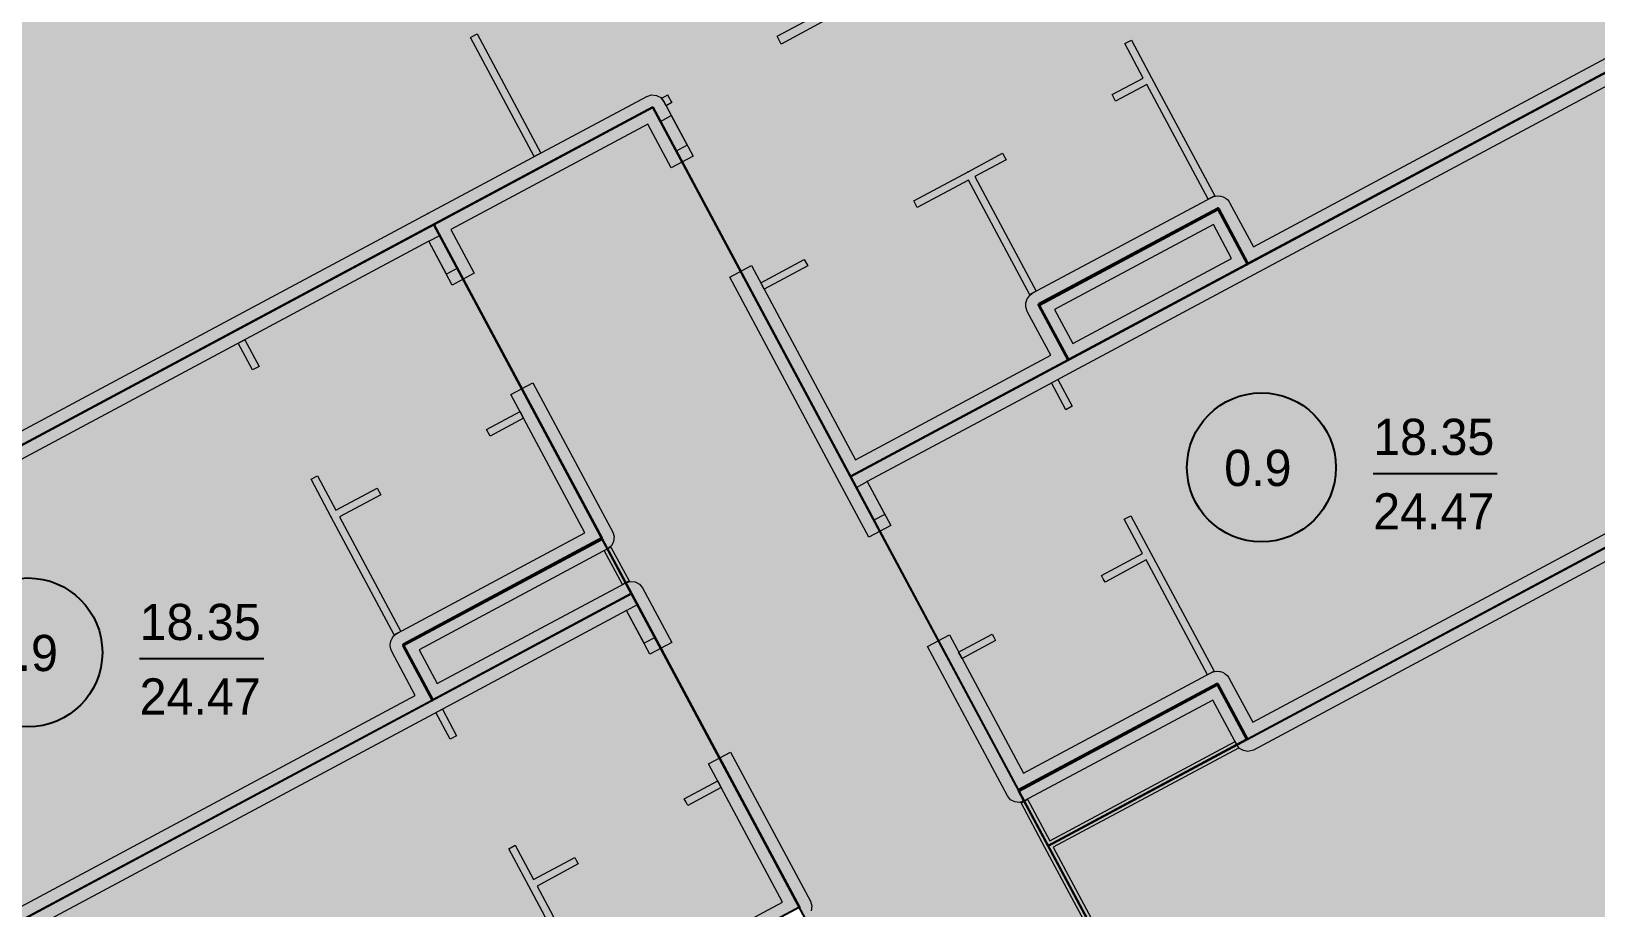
# Model space of a CAD drawing. Header units: millimetres. Extents: x 0 to 224629, y -187555 to 25097.
# Drawn here: x 70618 to 83220, y -161490 to -154428 of the extents above; entities that cross this region are included whole.
import ezdxf

# ---------------------------------------------------------------- set-up
doc = ezdxf.new("R2010")
doc.units = ezdxf.units.MM
doc.linetypes.add('Solid', pattern=[0])
for name, color, linetype, lineweight in [('Inner Walls', 5, 'Solid', 0), ('Room Objects', 47, 'Solid', 15), ('Room Walls', 47, 'Solid', 35), ('Service Area', 252, 'Solid', 25), ('Studio Apartment', 1, 'Solid', 35), ('Three-Bedroom Apartment', 252, 'Solid', 25), ('Two-Bedroom Apartment', 250, 'Solid', 25)]:
    doc.layers.add(name, color=color, linetype=linetype, lineweight=lineweight)
doc.styles.add('Dialog.plain', font='Dialog.plain')

msp = doc.modelspace()

# ---------------------------------------------------------------- hatches: boundary and pattern name
at = {"layer": 'Room Objects', "linetype": 'Solid', "lineweight": 0}
for points in [[(75685, -155155), (75773, -155107), (75773, -155107), (75773, -155107), (75901, -155346), (75813, -155393), (75813, -155393), (75813, -155393)], [(73820, -156120), (73908, -156073), (73908, -156073), (73908, -156073), (74050, -156337), (73962, -156385), (73962, -156385), (73962, -156385)], [(77264, -158104), (77352, -158056), (77352, -158056), (77352, -158056), (77494, -158321), (77405, -158368), (77405, -158368), (77405, -158368)], [(75412, -159095), (75412, -159095), (75501, -159047), (75501, -159047), (75642, -159312), (75554, -159359), (75554, -159359)]]:
    msp.add_hatch(color=5, dxfattribs=at).paths.add_polyline_path(points, flags=0)
at = {"layer": 'Service Area', "linetype": 'Solid', "lineweight": 25}
for points in [[(73861, -155985), (75624, -155041), (85180, -172892), (83417, -173836)], [(80176, -155864), (80412, -156305), (78974, -157074), (78738, -156634)], [(85201, -157569), (86794, -160545), (80402, -163966), (78809, -160991), (78809, -160991)], [(73619, -159374), (75217, -158519), (75453, -158959), (75453, -158959), (73855, -159815)], [(80171, -159695), (80407, -160135), (78809, -160991), (78573, -160550)]]:
    msp.add_hatch(color=254, dxfattribs=at).paths.add_polyline_path(points, flags=0)
at = {"layer": 'Studio Apartment', "linetype": 'Solid', "lineweight": 25}
for points in [[(77217, -158015), (83608, -154594), (85201, -157569), (80416, -160131), (80416, -160131), (80180, -159690), (80179, -159688), (80178, -159687), (80176, -159686), (80174, -159685), (80172, -159685), (80170, -159685), (80169, -159685), (80167, -159686), (78569, -160541)], [(67469, -159406), (73860, -155984), (73861, -155985), (73861, -155985), (75213, -158510), (75213, -158510), (73615, -159365), (73613, -159366), (73612, -159368), (73611, -159369), (73610, -159371), (73609, -159373), (73609, -159375), (73610, -159377), (73611, -159379), (73846, -159820), (73846, -159820), (69062, -162381)], [(69062, -162381), (75453, -158959), (76806, -161485), (76806, -161485), (75208, -162341), (75206, -162342), (75205, -162343), (75203, -162345), (75203, -162347), (75202, -162348), (75202, -162350), (75203, -162352), (75203, -162354), (75439, -162795), (70654, -165356)]]:
    msp.add_hatch(color=252, dxfattribs=at).paths.add_polyline_path(points, flags=0)
at = {"layer": 'Two-Bedroom Apartment', "linetype": 'Solid', "lineweight": 25}
msp.add_hatch(color=151, dxfattribs=at).paths.add_polyline_path([(65876, -156430), (73149, -152536), (80423, -148643), (82015, -151618), (83608, -154594), (80421, -156300), (80421, -156300), (80185, -155859), (80184, -155857), (80183, -155856), (80181, -155855), (80179, -155854), (80177, -155854), (80176, -155854), (80174, -155854), (80172, -155855), (78734, -156625), (78732, -156626), (78731, -156627), (78730, -156629), (78729, -156631), (78728, -156633), (78728, -156635), (78729, -156637), (78730, -156638), (78966, -157079), (77217, -158015), (75624, -155041), (74742, -155512), (67469, -159406)], flags=0)

# ---------------------------------------------------------------- linework, layer by layer
at = {"layer": 'Inner Walls', "color": 47, "linetype": 'Solid', "lineweight": 15}
for p, q in [((80462, -156164), (83341, -154624)), ((83435, -154800), (80468, -156388)), ((74695, -155424), (75577, -154953)), ((75577, -154953), (75614, -154941)), ((75614, -154941), (75653, -154945)), ((75653, -154945), (75688, -154963)), ((75688, -154963), (75712, -154994)), ((75712, -154994), (75948, -155434)), ((75583, -155176), (73996, -156026)), ((75772, -155529), (75583, -155176)), ((73813, -155896), (74695, -155424)), ((75948, -155434), (75772, -155529)), ((80135, -155762), (80154, -155756)), ((80154, -155756), (80156, -155756)), ((80156, -155756), (80175, -155754)), ((80175, -155754), (80177, -155754)), ((80177, -155754), (80197, -155756)), ((80197, -155756), (80199, -155756)), ((80199, -155756), (80218, -155762)), ((78686, -156537), (80125, -155767)), ((80125, -155767), (80133, -155763)), ((80133, -155763), (80135, -155762)), ((80218, -155762), (80219, -155763)), ((80219, -155763), (80237, -155772)), ((80237, -155772), (80238, -155773)), ((80238, -155773), (80253, -155785)), ((80253, -155785), (80255, -155787)), ((80255, -155787), (80267, -155802)), ((80267, -155802), (80268, -155803)), ((80268, -155803), (80273, -155812)), ((80273, -155812), (80462, -156164)), ((67642, -159199), (73813, -155896)), ((80140, -155986), (78861, -156670)), ((80286, -156259), (80140, -155986)), ((73820, -156120), (67736, -159376)), ((74009, -156473), (73820, -156120)), ((73996, -156026), (74185, -156378)), ((79007, -156944), (80286, -156259)), ((74185, -156378), (74009, -156473)), ((76244, -156410), (76420, -156316)), ((76420, -156316), (77258, -157880)), ((80468, -156388), (79013, -157167)), ((77128, -158063), (76244, -156410)), ((78628, -156633), (78630, -156613)), ((78628, -156635), (78628, -156633)), ((78630, -156654), (78628, -156635)), ((78630, -156613), (78631, -156611)), ((78631, -156611), (78636, -156593)), ((78636, -156593), (78637, -156591)), ((78637, -156591), (78646, -156573)), ((78646, -156573), (78647, -156572)), ((78647, -156572), (78660, -156557)), ((78660, -156557), (78661, -156555)), ((78661, -156555), (78676, -156543)), ((78676, -156543), (78678, -156542)), ((78678, -156542), (78686, -156537)), ((78631, -156656), (78630, -156654)), ((78636, -156675), (78631, -156656)), ((78637, -156677), (78636, -156675)), ((78641, -156686), (78637, -156677)), ((78830, -157038), (78641, -156686)), ((78861, -156670), (79007, -156944)), ((77258, -157880), (78830, -157038)), ((74481, -157354), (74657, -157260)), ((74657, -157260), (75301, -158463)), ((79013, -157167), (78569, -157405)), ((75077, -158469), (74481, -157354)), ((78569, -157405), (77352, -158056)), ((80457, -159995), (84934, -157599)), ((85028, -157775), (80463, -160219)), ((77364, -158503), (77128, -158063)), ((77352, -158056), (77541, -158409)), ((73567, -159277), (75077, -158469)), ((75301, -158463), (75312, -158500)), ((75312, -158500), (75308, -158539)), ((77541, -158409), (77364, -158503)), ((75260, -158598), (73741, -159411)), ((75290, -158573), (75260, -158598)), ((75308, -158539), (75290, -158573)), ((73887, -159684), (75406, -158871)), ((75406, -158871), (75443, -158860)), ((75443, -158860), (75482, -158864)), ((75482, -158864), (75517, -158882)), ((75517, -158882), (75542, -158912)), ((75542, -158912), (75777, -159353)), ((75412, -159095), (73894, -159908)), ((75601, -159447), (75412, -159095)), ((73542, -159296), (73557, -159283)), ((73557, -159283), (73559, -159282)), ((73559, -159282), (73567, -159277)), ((73509, -159373), (73511, -159354)), ((73509, -159375), (73509, -159373)), ((73511, -159395), (73509, -159375)), ((73511, -159354), (73512, -159352)), ((73512, -159396), (73511, -159395)), ((73512, -159352), (73517, -159333)), ((73517, -159415), (73512, -159396)), ((73517, -159333), (73518, -159331)), ((73518, -159417), (73517, -159415)), ((73518, -159331), (73527, -159314)), ((73527, -159314), (73528, -159312)), ((73528, -159312), (73541, -159297)), ((73541, -159297), (73542, -159296)), ((73741, -159411), (73887, -159684)), ((75777, -159353), (75601, -159447)), ((77836, -159385), (78013, -159291)), ((78481, -160588), (77836, -159385)), ((78013, -159291), (78610, -160406)), ((73522, -159426), (73518, -159417)), ((73711, -159779), (73522, -159426)), ((78610, -160406), (80119, -159598)), ((80119, -159598), (80128, -159593)), ((80128, -159593), (80130, -159593)), ((80130, -159593), (80149, -159587)), ((80149, -159587), (80151, -159587)), ((80151, -159587), (80170, -159585)), ((80170, -159585), (80172, -159585)), ((80172, -159585), (80192, -159587)), ((80192, -159587), (80194, -159587)), ((80194, -159587), (80213, -159593)), ((80213, -159593), (80214, -159593)), ((80214, -159593), (80232, -159603)), ((80232, -159603), (80233, -159604)), ((80233, -159604), (80248, -159616)), ((80248, -159616), (80250, -159618)), ((80250, -159618), (80262, -159633)), ((80262, -159633), (80263, -159634)), ((80263, -159634), (80268, -159643)), ((80268, -159643), (80457, -159995)), ((69235, -162175), (73711, -159779)), ((73894, -159908), (69329, -162351)), ((80134, -159817), (78616, -160629)), ((80328, -160178), (80134, -159817)), ((76073, -160329), (76249, -160235)), ((76249, -160235), (76894, -161438)), ((80350, -160206), (80328, -160178)), ((80381, -160224), (80350, -160206)), ((80416, -160231), (80381, -160224)), ((80463, -160219), (80416, -160231)), ((76670, -161444), (76073, -160329)), ((78505, -160619), (78481, -160588)), ((78540, -160637), (78505, -160619)), ((78579, -160641), (78540, -160637)), ((78616, -160629), (78579, -160641)), ((75160, -162252), (76670, -161444)), ((76894, -161438), (76905, -161475)), ((76905, -161475), (76901, -161514))]:
    msp.add_line(p, q, dxfattribs=at)
msp.add_point((73813, -155896), dxfattribs=at)
at = {"layer": 'Room Objects', "color": 0, "linetype": 'Solid', "lineweight": 0}
for p, q in [((75685, -155155), (75773, -155107)), ((75773, -155107), (75901, -155346)), ((75813, -155393), (75685, -155155)), ((75901, -155346), (75813, -155393)), ((73820, -156120), (73908, -156073)), ((73962, -156385), (73820, -156120)), ((73908, -156073), (74050, -156337)), ((74050, -156337), (73962, -156385)), ((77264, -158104), (77352, -158056)), ((77405, -158368), (77264, -158104)), ((77352, -158056), (77494, -158321)), ((77494, -158321), (77405, -158368)), ((75412, -159095), (75501, -159047)), ((75554, -159359), (75412, -159095)), ((75501, -159047), (75642, -159312)), ((75642, -159312), (75554, -159359))]:
    msp.add_line(p, q, dxfattribs=at)
for p in [(75773, -155107), (75773, -155107), (75813, -155393), (75813, -155393), (73908, -156073), (73908, -156073), (73962, -156385), (73962, -156385), (77352, -158056), (77352, -158056), (77405, -158368), (77405, -158368), (75412, -159095), (75501, -159047), (75554, -159359)]:
    msp.add_point(p, dxfattribs=at)
at = {"layer": 'Room Walls', "color": 47, "linetype": 'Solid', "lineweight": 9}
for p, q in [((76626, -154469), (77027, -154255)), ((77086, -154302), (76659, -154531)), ((74155, -154479), (74173, -154469)), ((74668, -155438), (74155, -154479)), ((74173, -154469), (74208, -154450)), ((74208, -154450), (74721, -155410)), ((76631, -154478), (76626, -154469)), ((76640, -154496), (76631, -154478)), ((76654, -154522), (76640, -154496)), ((79454, -154514), (79480, -154500)), ((79480, -154500), (79642, -154803)), ((76659, -154531), (76654, -154522)), ((79427, -154528), (79454, -154514)), ((79575, -154805), (79427, -154528)), ((79324, -154939), (79575, -154805)), ((79604, -154857), (79352, -154992)), ((80098, -155781), (79604, -154857)), ((79642, -154803), (80151, -155753)), ((75695, -154968), (75698, -154966)), ((75713, -154994), (75695, -154968)), ((75698, -154966), (75744, -154941)), ((75719, -155006), (75713, -154994)), ((75777, -155003), (75731, -155028)), ((75744, -154941), (75749, -154950)), ((75749, -154950), (75773, -154994)), ((75773, -154994), (75777, -155003)), ((79352, -154992), (79324, -154939)), ((75731, -155028), (75719, -155006)), ((74721, -155410), (74668, -155438)), ((78164, -155560), (78442, -155411)), ((78470, -155464), (78219, -155599)), ((78442, -155411), (78470, -155464)), ((77726, -155795), (78164, -155560)), ((78166, -155627), (77754, -155848)), ((78660, -156551), (78166, -155627)), ((78219, -155599), (78713, -156522)), ((80151, -155753), (80098, -155781)), ((77754, -155848), (77726, -155795)), ((76494, -156454), (76844, -156267)), ((76873, -156319), (76522, -156507)), ((76844, -156267), (76873, -156319)), ((76522, -156507), (76494, -156454)), ((78713, -156522), (78660, -156551)), ((72284, -156942), (72337, -156914)), ((72399, -157157), (72284, -156942)), ((72337, -156914), (72452, -157128)), ((72452, -157128), (72399, -157157)), ((78835, -157262), (78888, -157234)), ((78950, -157477), (78835, -157262)), ((78888, -157234), (79003, -157449)), ((74285, -157638), (74555, -157493)), ((74555, -157493), (74583, -157546)), ((79003, -157449), (78950, -157477)), ((74313, -157691), (74285, -157638)), ((74583, -157546), (74313, -157691)), ((72871, -158038), (72923, -158010)), ((72923, -158010), (73072, -158287)), ((73033, -158342), (72871, -158038)), ((73072, -158287), (73403, -158109)), ((73403, -158109), (73432, -158162)), ((73432, -158162), (73100, -158340)), ((73541, -159291), (73033, -158342)), ((73100, -158340), (73594, -159263)), ((79422, -158359), (79475, -158331)), ((79570, -158635), (79422, -158359)), ((79475, -158331), (79637, -158634)), ((75233, -158612), (75286, -158584)), ((75380, -158885), (75233, -158612)), ((75286, -158584), (75433, -158857)), ((79239, -158813), (79570, -158635)), ((79637, -158634), (80146, -159584)), ((79599, -158688), (79267, -158866)), ((80093, -159612), (79599, -158688)), ((75433, -158857), (75380, -158885)), ((79253, -158839), (79239, -158813)), ((79267, -158866), (79253, -158839)), ((73594, -159263), (73541, -159291)), ((78087, -159430), (78357, -159285)), ((78357, -159285), (78371, -159311)), ((78385, -159338), (78115, -159482)), ((78371, -159311), (78385, -159338)), ((78115, -159482), (78087, -159430)), ((80146, -159584), (80093, -159612)), ((73876, -159917), (73929, -159889)), ((73991, -160132), (73876, -159917)), ((73929, -159889), (74044, -160104)), ((74044, -160104), (73991, -160132)), ((78822, -160950), (80314, -160151)), ((80314, -160151), (80342, -160204)), ((80342, -160204), (78850, -161003)), ((75877, -160612), (76147, -160468)), ((76176, -160521), (75906, -160665)), ((76147, -160468), (76176, -160521)), ((75892, -160639), (75877, -160612)), ((75906, -160665), (75892, -160639)), ((78590, -160644), (78642, -160615)), ((78783, -161005), (78590, -160644)), ((78642, -160615), (78822, -160950)), ((74463, -161014), (74516, -160985)), ((74625, -161317), (74463, -161014)), ((74516, -160985), (74664, -161262)), ((78981, -161375), (78783, -161005)), ((78850, -161003), (80415, -163926)), ((74664, -161262), (74996, -161084)), ((75024, -161137), (74692, -161315)), ((74996, -161084), (75010, -161111)), ((75010, -161111), (75024, -161137)), ((75134, -162267), (74625, -161317)), ((74692, -161315), (75187, -162238)), ((80376, -163980), (78981, -161375))]:
    msp.add_line(p, q, dxfattribs=at)
for p in [(78164, -155560), (73033, -158342)]:
    msp.add_point(p, dxfattribs=at)
at = {"layer": 'Service Area', "color": 254, "linetype": 'Solid', "lineweight": 25}
for p, q in [((73861, -155985), (75624, -155041)), ((75624, -155041), (85180, -172892)), ((78738, -156634), (80176, -155864)), ((80176, -155864), (80412, -156305)), ((83417, -173836), (73861, -155985)), ((80412, -156305), (78974, -157074)), ((78974, -157074), (78738, -156634)), ((78809, -160991), (85201, -157569)), ((73619, -159374), (75217, -158519)), ((75217, -158519), (75453, -158959)), ((75453, -158959), (73855, -159815)), ((73855, -159815), (73619, -159374)), ((78573, -160550), (80171, -159695)), ((80171, -159695), (80407, -160135)), ((80407, -160135), (78809, -160991)), ((78809, -160991), (78573, -160550)), ((80402, -163966), (78809, -160991))]:
    msp.add_line(p, q, dxfattribs=at)
for p in [(75453, -158959), (78809, -160991)]:
    msp.add_point(p, dxfattribs=at)
at = {"layer": 'Studio Apartment', "color": 252, "linetype": 'Solid', "lineweight": 25}
for p, q in [((77217, -158015), (83608, -154594)), ((67469, -159406), (73860, -155984)), ((73860, -155984), (73861, -155985)), ((73861, -155985), (75213, -158510)), ((85201, -157569), (80416, -160131)), ((78569, -160541), (77217, -158015)), ((75213, -158510), (73615, -159365)), ((69062, -162381), (75453, -158959)), ((75453, -158959), (76806, -161485)), ((73610, -159371), (73609, -159373)), ((73609, -159373), (73609, -159375)), ((73609, -159375), (73610, -159377)), ((73611, -159369), (73610, -159371)), ((73610, -159377), (73611, -159379)), ((73612, -159368), (73611, -159369)), ((73611, -159379), (73846, -159820)), ((73613, -159366), (73612, -159368)), ((73615, -159365), (73613, -159366)), ((80167, -159686), (78569, -160541)), ((80169, -159685), (80167, -159686)), ((80170, -159685), (80169, -159685)), ((80172, -159685), (80170, -159685)), ((80174, -159685), (80172, -159685)), ((80176, -159686), (80174, -159685)), ((80178, -159687), (80176, -159686)), ((80179, -159688), (80178, -159687)), ((80180, -159690), (80179, -159688)), ((80416, -160131), (80180, -159690)), ((73846, -159820), (69062, -162381)), ((76806, -161485), (75208, -162341))]:
    msp.add_line(p, q, dxfattribs=at)
for p in [(73861, -155985), (75213, -158510), (73846, -159820), (80416, -160131), (76806, -161485)]:
    msp.add_point(p, dxfattribs=at)
at = {"layer": 'Three-Bedroom Apartment', "color": 7, "linetype": 'Solid', "lineweight": 25}
for p, q in [((81427, -157992), (82427, -157992)), ((71490, -159483), (72490, -159483))]:
    msp.add_line(p, q, dxfattribs=at)
for centre in [(80527, -157942), (70590, -159433)]:
    msp.add_circle(centre, 600, dxfattribs=at)
at = {"layer": 'Two-Bedroom Apartment', "color": 151, "linetype": 'Solid', "lineweight": 25}
for p, q in [((83608, -154594), (80421, -156300)), ((75624, -155041), (74742, -155512)), ((77217, -158015), (75624, -155041)), ((74742, -155512), (67469, -159406)), ((80172, -155855), (78734, -156625)), ((80174, -155854), (80172, -155855)), ((80176, -155854), (80174, -155854)), ((80177, -155854), (80176, -155854)), ((80179, -155854), (80177, -155854)), ((80181, -155855), (80179, -155854)), ((80183, -155856), (80181, -155855)), ((80184, -155857), (80183, -155856)), ((80185, -155859), (80184, -155857)), ((80421, -156300), (80185, -155859)), ((78729, -156631), (78728, -156633)), ((78728, -156633), (78728, -156635)), ((78728, -156635), (78729, -156637)), ((78730, -156629), (78729, -156631)), ((78729, -156637), (78730, -156638)), ((78731, -156627), (78730, -156629)), ((78730, -156638), (78966, -157079)), ((78732, -156626), (78731, -156627)), ((78734, -156625), (78732, -156626)), ((78966, -157079), (77217, -158015))]:
    msp.add_line(p, q, dxfattribs=at)
msp.add_point((80421, -156300), dxfattribs=at)

# ---------------------------------------------------------------- texts
at = {"layer": 'Three-Bedroom Apartment', "color": 7, "linetype": 'Solid', "lineweight": 25, "style": 'Dialog.plain'}
for s, p in [('18.35', (81427, -157842)), ('0.9', (80227, -158092)), ('24.47', (81427, -158442)), ('18.35', (71490, -159333)), ('0.9', (70290, -159583)), ('24.47', (71490, -159933))]:
    msp.add_text(s, height=291.6, dxfattribs=at).set_placement(p)

doc.saveas('drawing.dxf')
